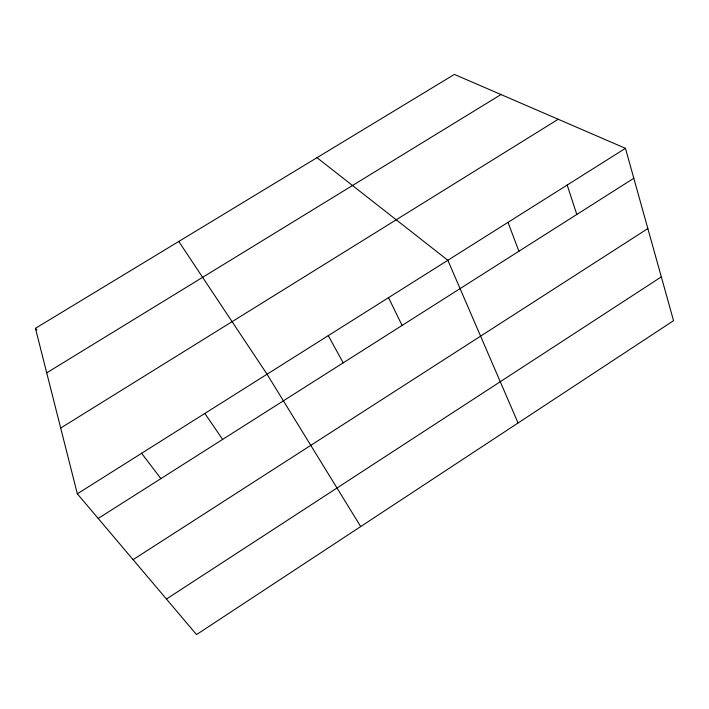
<?xml version="1.0" encoding="UTF-8"?>
<svg xmlns="http://www.w3.org/2000/svg" width="709" height="709" viewBox="0 0 709 709"><rect width="100%" height="100%" fill="white"/><g stroke="black" fill="none" stroke-linecap="round" stroke-linejoin="round"><path stroke-width="1.06" d="M166.438 599.043L661.329 276.873M133.088 559.658L647.849 228.564M98.197 518.447L633.811 178.269M77.334 493.81L625.453 148.323L673.55 320.672L196.535 634.59L77.334 493.81L35.45 328.329L454.389 74.41L625.453 148.323M60.69 428.05L558.205 119.263M46.714 372.837L500.997 94.545M317.003 157.673L447.849 260.274L518.075 422.989M35.45 328.329L36.762 330.031M141.605 453.299L160.908 478.61M204.83 413.444L222.635 439.412M178.774 241.459L267.045 374.228L360.704 526.557M328.267 335.641L343.209 362.831M388.532 297.656L402.092 325.431M507.999 222.36L518.899 251.252M567.191 185.049L576.798 214.472"/></g></svg>
